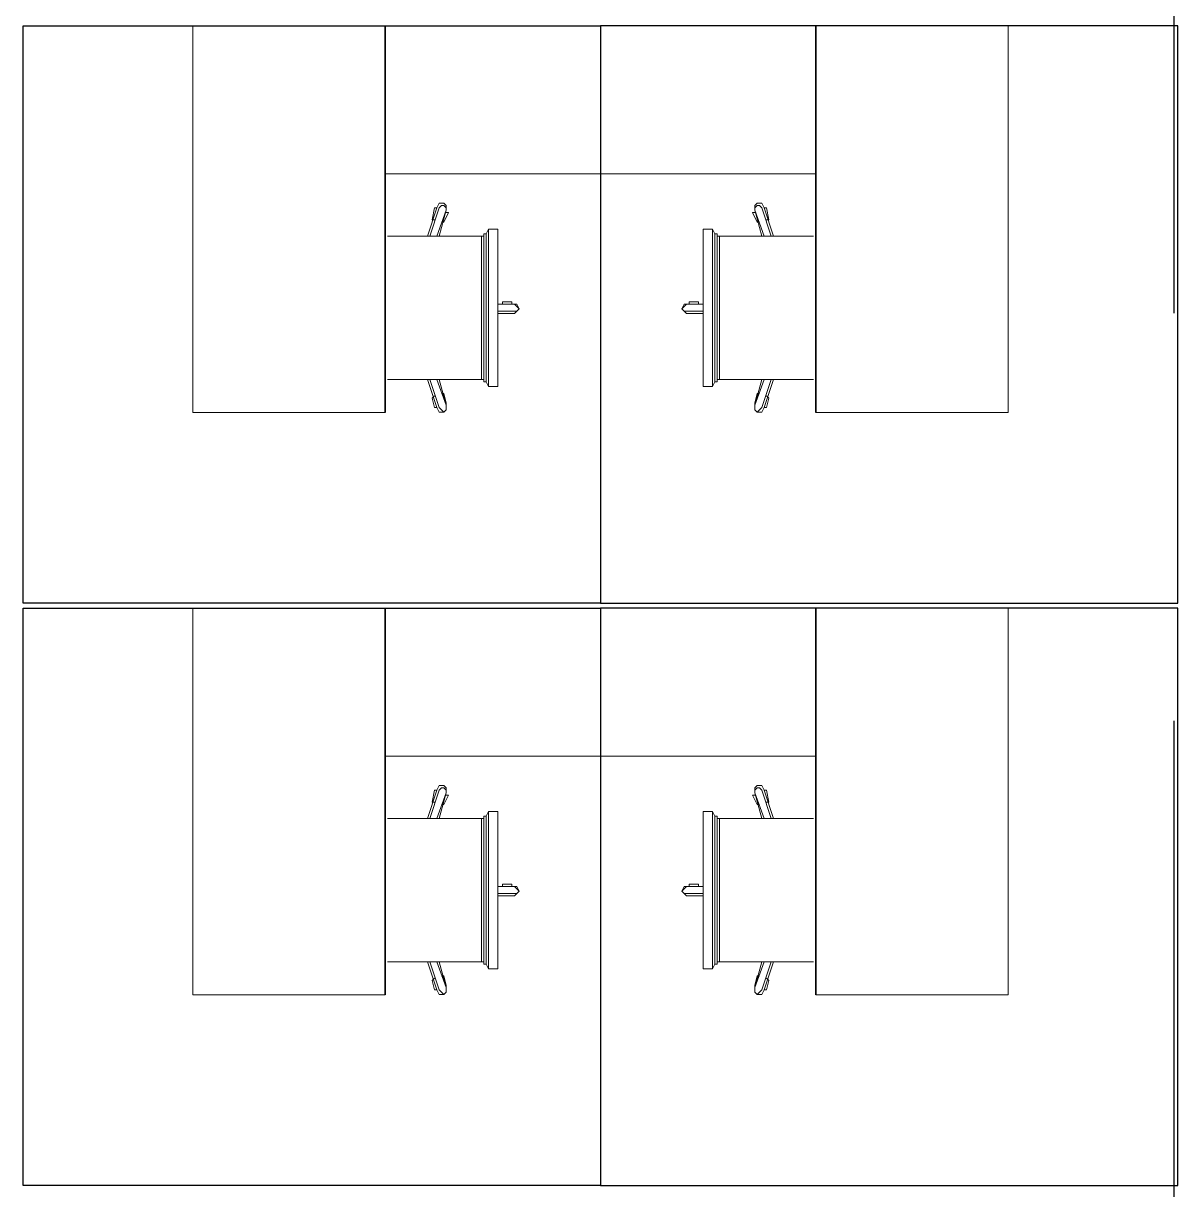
# Model space of a CAD drawing. Header units: millimetres. Extents: x 2148 to 2681, y 758 to 986.
# Drawn here: x 2601.71 to 2603.51, y 943.202 to 945.02 of the extents above; entities that cross this region are included whole.
import ezdxf

# ---------------------------------------------------------------- set-up
doc = ezdxf.new("R2010")
doc.units = ezdxf.units.MM
doc.linetypes.add('CENTER2', pattern=[28.575, 19.05, -3.175, 3.175, -3.175])
for name, color, linetype in [('at_Entity', 7, 'Continuous'), ('D', 1, 'Continuous'), ('S_GRID LINES', 252, 'Continuous')]:
    doc.layers.add(name, color=color, linetype=linetype)

msp = doc.modelspace()

# ---------------------------------------------------------------- linework, layer by layer
at = {"layer": 'at_Entity', "color": 0, "lineweight": 15}
for p, q in [((2601.9743082, 945.015824, 0), (2602.6100848, 945.015824, 0)), ((2601.9743082, 944.4131053, 0), (2601.9743082, 945.015824, 0)), ((2601.9743082, 945.015824, 0), (2602.6100848, 945.015824, 0)), ((2601.9743082, 944.4131053, 0), (2601.9743082, 945.015824, 0)), ((2602.6100848, 944.7852445, 0), (2602.6100848, 945.015824, 0)), ((2603.2458615, 945.015824, 0), (2602.6100848, 945.015824, 0)), ((2602.6100848, 944.7852445, 0), (2602.6100848, 945.015824, 0)), ((2602.6100848, 944.7852445, 0), (2602.6100848, 945.015824, 0)), ((2603.2458615, 945.015824, 0), (2602.6100848, 945.015824, 0)), ((2602.6100848, 944.7852445, 0), (2602.6100848, 945.015824, 0)), ((2603.2458615, 944.4131053, 0), (2603.2458615, 945.015824, 0)), ((2603.2458615, 944.4131053, 0), (2603.2458615, 945.015824, 0)), ((2602.2744272, 944.7852445, 0), (2602.6100848, 944.7852445, 0)), ((2602.2744272, 944.7852445, 0), (2602.6100848, 944.7852445, 0)), ((2602.9457424, 944.7852445, 0), (2602.6100848, 944.7852445, 0)), ((2602.9457424, 944.7852445, 0), (2602.6100848, 944.7852445, 0)), ((2602.3403075, 944.6880346, 0), (2602.3549475, 944.731954, 0)), ((2602.3403075, 944.6880346, 0), (2602.3549475, 944.731954, 0)), ((2602.3586074, 944.731954, 0), (2602.3439674, 944.6880346, 0)), ((2602.3586074, 944.731954, 0), (2602.3439674, 944.6880346, 0)), ((2602.3476272, 944.7136542, 0), (2602.3512871, 944.731954, 0)), ((2602.3476272, 944.7136542, 0), (2602.3512871, 944.731954, 0)), ((2602.3512871, 944.731954, 0), (2602.3549475, 944.731954, 0)), ((2602.3512871, 944.731954, 0), (2602.3549475, 944.731954, 0)), ((2602.3549475, 944.731954, 0), (2602.3586074, 944.7392743, 0)), ((2602.3549475, 944.731954, 0), (2602.3586074, 944.7392743, 0)), ((2602.3586074, 944.7392743, 0), (2602.3659271, 944.7392743, 0)), ((2602.3586074, 944.7392743, 0), (2602.3659271, 944.7392743, 0)), ((2602.3622672, 944.7356145, 0), (2602.3586074, 944.731954, 0)), ((2602.3622672, 944.7356145, 0), (2602.3586074, 944.731954, 0)), ((2602.3659271, 944.7356145, 0), (2602.3622672, 944.7356145, 0)), ((2602.3659271, 944.7356145, 0), (2602.3622672, 944.7356145, 0)), ((2602.3659271, 944.7392743, 0), (2602.3695875, 944.7356145, 0)), ((2602.3659271, 944.7392743, 0), (2602.3695875, 944.7356145, 0)), ((2602.3695875, 944.731954, 0), (2602.3659271, 944.7356145, 0)), ((2602.3695875, 944.731954, 0), (2602.3659271, 944.7356145, 0)), ((2602.3695875, 944.7356145, 0), (2602.3695875, 944.7282942, 0)), ((2602.3695875, 944.7356145, 0), (2602.3695875, 944.7282942, 0)), ((2602.3695875, 944.7282942, 0), (2602.3695875, 944.731954, 0)), ((2602.3695875, 944.7282942, 0), (2602.3695875, 944.731954, 0)), ((2602.8542426, 944.7392743, 0), (2602.8505822, 944.7356145, 0)), ((2602.8542426, 944.7392743, 0), (2602.8505822, 944.7356145, 0)), ((2602.8505822, 944.7356145, 0), (2602.8505822, 944.7282942, 0)), ((2602.8505822, 944.731954, 0), (2602.8542426, 944.7356145, 0)), ((2602.8505822, 944.7356145, 0), (2602.8505822, 944.7282942, 0)), ((2602.8505822, 944.731954, 0), (2602.8542426, 944.7356145, 0)), ((2602.8505822, 944.7282942, 0), (2602.8505822, 944.731954, 0)), ((2602.8505822, 944.7282942, 0), (2602.8505822, 944.731954, 0)), ((2602.8615623, 944.7392743, 0), (2602.8542426, 944.7392743, 0)), ((2602.8615623, 944.7392743, 0), (2602.8542426, 944.7392743, 0)), ((2602.8542426, 944.7356145, 0), (2602.8579025, 944.7356145, 0)), ((2602.8542426, 944.7356145, 0), (2602.8579025, 944.7356145, 0)), ((2602.8579025, 944.7356145, 0), (2602.8615623, 944.731954, 0)), ((2602.8579025, 944.7356145, 0), (2602.8615623, 944.731954, 0)), ((2602.8652221, 944.731954, 0), (2602.8615623, 944.7392743, 0)), ((2602.8652221, 944.731954, 0), (2602.8615623, 944.7392743, 0)), ((2602.8615623, 944.731954, 0), (2602.8762023, 944.6880346, 0)), ((2602.8615623, 944.731954, 0), (2602.8762023, 944.6880346, 0)), ((2602.8798621, 944.6880346, 0), (2602.8652221, 944.731954, 0)), ((2602.8688826, 944.731954, 0), (2602.8652221, 944.731954, 0)), ((2602.8798621, 944.6880346, 0), (2602.8652221, 944.731954, 0)), ((2602.8688826, 944.731954, 0), (2602.8652221, 944.731954, 0)), ((2602.8725425, 944.7136542, 0), (2602.8688826, 944.731954, 0)), ((2602.8725425, 944.7136542, 0), (2602.8688826, 944.731954, 0)), ((2602.3512871, 944.7136542, 0), (2602.3476272, 944.7136542, 0)), ((2602.3512871, 944.7136542, 0), (2602.3476272, 944.7136542, 0)), ((2602.3549475, 944.6880346, 0), (2602.3695875, 944.7282942, 0)), ((2602.3549475, 944.6880346, 0), (2602.3695875, 944.7282942, 0)), ((2602.3695875, 944.7282942, 0), (2602.3586074, 944.6880346, 0)), ((2602.3695875, 944.7282942, 0), (2602.3586074, 944.6880346, 0)), ((2602.3732474, 944.7246343, 0), (2602.3659271, 944.7099943, 0)), ((2602.3732474, 944.7246343, 0), (2602.3659271, 944.7099943, 0)), ((2602.3695875, 944.7246343, 0), (2602.3732474, 944.7246343, 0)), ((2602.3695875, 944.7246343, 0), (2602.3732474, 944.7246343, 0)), ((2602.8505822, 944.7246343, 0), (2602.8469223, 944.7246343, 0)), ((2602.8469223, 944.7246343, 0), (2602.8542426, 944.7099943, 0)), ((2602.8505822, 944.7246343, 0), (2602.8469223, 944.7246343, 0)), ((2602.8469223, 944.7246343, 0), (2602.8542426, 944.7099943, 0)), ((2602.8652221, 944.6880346, 0), (2602.8505822, 944.7282942, 0)), ((2602.8505822, 944.7282942, 0), (2602.8615623, 944.6880346, 0)), ((2602.8652221, 944.6880346, 0), (2602.8505822, 944.7282942, 0)), ((2602.8505822, 944.7282942, 0), (2602.8615623, 944.6880346, 0)), ((2602.8688826, 944.7136542, 0), (2602.8725425, 944.7136542, 0)), ((2602.8688826, 944.7136542, 0), (2602.8725425, 944.7136542, 0)), ((2602.3659271, 944.7099943, 0), (2602.3622672, 944.7099943, 0)), ((2602.3659271, 944.7099943, 0), (2602.3622672, 944.7099943, 0)), ((2602.4318074, 944.6916945, 0), (2602.4354672, 944.6990142, 0)), ((2602.4318074, 944.6916945, 0), (2602.4354672, 944.6990142, 0)), ((2602.4354672, 944.6990142, 0), (2602.4391271, 944.6990142, 0)), ((2602.4354672, 944.4537947, 0), (2602.4354672, 944.6990142, 0)), ((2602.4354672, 944.6990142, 0), (2602.4391271, 944.6990142, 0)), ((2602.4354672, 944.4537947, 0), (2602.4354672, 944.6990142, 0)), ((2602.4391271, 944.6990142, 0), (2602.4427869, 944.6990142, 0)), ((2602.4391271, 944.6990142, 0), (2602.4427869, 944.6990142, 0)), ((2602.4427869, 944.6990142, 0), (2602.4501072, 944.6990142, 0)), ((2602.4427869, 944.6990142, 0), (2602.4501072, 944.6990142, 0)), ((2602.4501072, 944.6990142, 0), (2602.4501072, 944.6916945, 0)), ((2602.4501072, 944.6990142, 0), (2602.4501072, 944.6916945, 0)), ((2602.7773828, 944.6990142, 0), (2602.7700625, 944.6990142, 0)), ((2602.7700625, 944.6990142, 0), (2602.7700625, 944.6916945, 0)), ((2602.7773828, 944.6990142, 0), (2602.7700625, 944.6990142, 0)), ((2602.7700625, 944.6990142, 0), (2602.7700625, 944.6916945, 0)), ((2602.7810426, 944.6990142, 0), (2602.7773828, 944.6990142, 0)), ((2602.7810426, 944.6990142, 0), (2602.7773828, 944.6990142, 0)), ((2602.7847025, 944.6990142, 0), (2602.7810426, 944.6990142, 0)), ((2602.7847025, 944.6990142, 0), (2602.7810426, 944.6990142, 0)), ((2602.7883623, 944.6916945, 0), (2602.7847025, 944.6990142, 0)), ((2602.7847025, 944.4537947, 0), (2602.7847025, 944.6990142, 0)), ((2602.7883623, 944.6916945, 0), (2602.7847025, 944.6990142, 0)), ((2602.7847025, 944.4537947, 0), (2602.7847025, 944.6990142, 0)), ((2602.8542426, 944.7099943, 0), (2602.8579025, 944.7099943, 0)), ((2602.8542426, 944.7099943, 0), (2602.8579025, 944.7099943, 0)), ((2602.2780877, 944.6880346, 0), (2602.4244871, 944.6880346, 0)), ((2602.2780877, 944.6880346, 0), (2602.4244871, 944.6880346, 0)), ((2602.4244871, 944.4647748, 0), (2602.4244871, 944.6880346, 0)), ((2602.4244871, 944.6880346, 0), (2602.4281475, 944.6880346, 0)), ((2602.4244871, 944.4647748, 0), (2602.4244871, 944.6880346, 0)), ((2602.4244871, 944.6880346, 0), (2602.4281475, 944.6880346, 0)), ((2602.4281475, 944.461115, 0), (2602.4281475, 944.6916945, 0)), ((2602.4281475, 944.6916945, 0), (2602.4318074, 944.6916945, 0)), ((2602.4281475, 944.461115, 0), (2602.4281475, 944.6916945, 0)), ((2602.4281475, 944.6916945, 0), (2602.4318074, 944.6916945, 0)), ((2602.4281475, 944.6880346, 0), (2602.4281475, 944.6843742, 0)), ((2602.4281475, 944.6880346, 0), (2602.4281475, 944.6843742, 0)), ((2602.4318074, 944.461115, 0), (2602.4318074, 944.6916945, 0)), ((2602.4318074, 944.461115, 0), (2602.4318074, 944.6916945, 0)), ((2602.4501072, 944.6916945, 0), (2602.4501072, 944.461115, 0)), ((2602.4501072, 944.6916945, 0), (2602.4501072, 944.461115, 0)), ((2602.7700625, 944.6916945, 0), (2602.7700625, 944.461115, 0)), ((2602.7700625, 944.6916945, 0), (2602.7700625, 944.461115, 0)), ((2602.7883623, 944.461115, 0), (2602.7883623, 944.6916945, 0)), ((2602.7920222, 944.6916945, 0), (2602.7883623, 944.6916945, 0)), ((2602.7883623, 944.461115, 0), (2602.7883623, 944.6916945, 0)), ((2602.7920222, 944.6916945, 0), (2602.7883623, 944.6916945, 0)), ((2602.7920222, 944.461115, 0), (2602.7920222, 944.6916945, 0)), ((2602.7920222, 944.461115, 0), (2602.7920222, 944.6916945, 0)), ((2602.7956826, 944.6880346, 0), (2602.7920222, 944.6880346, 0)), ((2602.7920222, 944.6880346, 0), (2602.7920222, 944.6843742, 0)), ((2602.7956826, 944.6880346, 0), (2602.7920222, 944.6880346, 0)), ((2602.7920222, 944.6880346, 0), (2602.7920222, 944.6843742, 0)), ((2602.7956826, 944.4647748, 0), (2602.7956826, 944.6880346, 0)), ((2602.942082, 944.6880346, 0), (2602.7956826, 944.6880346, 0)), ((2602.7956826, 944.4647748, 0), (2602.7956826, 944.6880346, 0)), ((2602.942082, 944.6880346, 0), (2602.7956826, 944.6880346, 0)), ((2602.4574269, 944.5818948, 0), (2602.4574269, 944.5855547, 0)), ((2602.4574269, 944.5855547, 0), (2602.4720669, 944.5855547, 0)), ((2602.4574269, 944.5818948, 0), (2602.4574269, 944.5855547, 0)), ((2602.4574269, 944.5855547, 0), (2602.4720669, 944.5855547, 0)), ((2602.4720669, 944.5855547, 0), (2602.4720669, 944.5818948, 0)), ((2602.4720669, 944.5855547, 0), (2602.4720669, 944.5818948, 0)), ((2602.7627428, 944.5855547, 0), (2602.7481028, 944.5855547, 0)), ((2602.7481028, 944.5855547, 0), (2602.7481028, 944.5818948, 0)), ((2602.7627428, 944.5855547, 0), (2602.7481028, 944.5855547, 0)), ((2602.7481028, 944.5855547, 0), (2602.7481028, 944.5818948, 0)), ((2602.7627428, 944.5818948, 0), (2602.7627428, 944.5855547, 0)), ((2602.7627428, 944.5818948, 0), (2602.7627428, 944.5855547, 0)), ((2602.4501072, 944.5818948, 0), (2602.4757274, 944.5818948, 0)), ((2602.4757274, 944.5818948, 0), (2602.4501072, 944.5818948, 0)), ((2602.4501072, 944.5818948, 0), (2602.4757274, 944.5818948, 0)), ((2602.4757274, 944.5818948, 0), (2602.4501072, 944.5818948, 0)), ((2602.4757274, 944.5709147, 0), (2602.4501072, 944.5709147, 0)), ((2602.4757274, 944.5709147, 0), (2602.4501072, 944.5709147, 0)), ((2602.4757274, 944.5672548, 0), (2602.4501072, 944.5672548, 0)), ((2602.4757274, 944.5672548, 0), (2602.4501072, 944.5672548, 0)), ((2602.4720669, 944.5672548, 0), (2602.4574269, 944.5672548, 0)), ((2602.4720669, 944.5672548, 0), (2602.4574269, 944.5672548, 0)), ((2602.4793872, 944.5782344, 0), (2602.4757274, 944.5818948, 0)), ((2602.4757274, 944.5818948, 0), (2602.4793872, 944.5818948, 0)), ((2602.4793872, 944.5782344, 0), (2602.4757274, 944.5818948, 0)), ((2602.4757274, 944.5818948, 0), (2602.4793872, 944.5818948, 0)), ((2602.4757274, 944.5709147, 0), (2602.4793872, 944.5709147, 0)), ((2602.4793872, 944.5709147, 0), (2602.4757274, 944.5672548, 0)), ((2602.4757274, 944.5709147, 0), (2602.4793872, 944.5709147, 0)), ((2602.4793872, 944.5709147, 0), (2602.4757274, 944.5672548, 0)), ((2602.4793872, 944.5818948, 0), (2602.4830471, 944.5745745, 0)), ((2602.4793872, 944.5818948, 0), (2602.4830471, 944.5745745, 0)), ((2602.4830471, 944.5745745, 0), (2602.4793872, 944.5782344, 0)), ((2602.4830471, 944.5745745, 0), (2602.4793872, 944.5782344, 0)), ((2602.4793872, 944.5709147, 0), (2602.4830471, 944.5745745, 0)), ((2602.4830471, 944.5745745, 0), (2602.4793872, 944.5709147, 0)), ((2602.4793872, 944.5709147, 0), (2602.4830471, 944.5745745, 0)), ((2602.4830471, 944.5745745, 0), (2602.4793872, 944.5709147, 0)), ((2602.7407825, 944.5818948, 0), (2602.7371226, 944.5745745, 0)), ((2602.7407825, 944.5818948, 0), (2602.7371226, 944.5745745, 0)), ((2602.7371226, 944.5745745, 0), (2602.7407825, 944.5782344, 0)), ((2602.7371226, 944.5745745, 0), (2602.7407825, 944.5782344, 0)), ((2602.7407825, 944.5709147, 0), (2602.7371226, 944.5745745, 0)), ((2602.7371226, 944.5745745, 0), (2602.7407825, 944.5709147, 0)), ((2602.7407825, 944.5709147, 0), (2602.7371226, 944.5745745, 0)), ((2602.7371226, 944.5745745, 0), (2602.7407825, 944.5709147, 0)), ((2602.7407825, 944.5782344, 0), (2602.7444423, 944.5818948, 0)), ((2602.7444423, 944.5818948, 0), (2602.7407825, 944.5818948, 0)), ((2602.7407825, 944.5782344, 0), (2602.7444423, 944.5818948, 0)), ((2602.7444423, 944.5818948, 0), (2602.7407825, 944.5818948, 0)), ((2602.7444423, 944.5709147, 0), (2602.7407825, 944.5709147, 0)), ((2602.7407825, 944.5709147, 0), (2602.7444423, 944.5672548, 0)), ((2602.7444423, 944.5709147, 0), (2602.7407825, 944.5709147, 0)), ((2602.7407825, 944.5709147, 0), (2602.7444423, 944.5672548, 0)), ((2602.7700625, 944.5818948, 0), (2602.7444423, 944.5818948, 0)), ((2602.7444423, 944.5818948, 0), (2602.7700625, 944.5818948, 0)), ((2602.7700625, 944.5818948, 0), (2602.7444423, 944.5818948, 0)), ((2602.7444423, 944.5818948, 0), (2602.7700625, 944.5818948, 0)), ((2602.7444423, 944.5709147, 0), (2602.7700625, 944.5709147, 0)), ((2602.7444423, 944.5709147, 0), (2602.7700625, 944.5709147, 0)), ((2602.7444423, 944.5672548, 0), (2602.7700625, 944.5672548, 0)), ((2602.7444423, 944.5672548, 0), (2602.7700625, 944.5672548, 0)), ((2602.7481028, 944.5672548, 0), (2602.7627428, 944.5672548, 0)), ((2602.7481028, 944.5672548, 0), (2602.7627428, 944.5672548, 0)), ((2602.4244871, 944.4647748, 0), (2602.2780877, 944.4647748, 0)), ((2602.4244871, 944.4647748, 0), (2602.2780877, 944.4647748, 0)), ((2602.3549475, 944.4208548, 0), (2602.3403075, 944.4647748, 0)), ((2602.3549475, 944.4208548, 0), (2602.3403075, 944.4647748, 0)), ((2602.3586074, 944.4208548, 0), (2602.3439674, 944.4647748, 0)), ((2602.3586074, 944.4208548, 0), (2602.3439674, 944.4647748, 0)), ((2602.3549475, 944.4647748, 0), (2602.3695875, 944.4245147, 0)), ((2602.3549475, 944.4647748, 0), (2602.3695875, 944.4245147, 0)), ((2602.3695875, 944.4245147, 0), (2602.3586074, 944.4647748, 0)), ((2602.3695875, 944.4245147, 0), (2602.3586074, 944.4647748, 0)), ((2602.4281475, 944.4647748, 0), (2602.4244871, 944.4647748, 0)), ((2602.4281475, 944.4647748, 0), (2602.4244871, 944.4647748, 0)), ((2602.4281475, 944.4684347, 0), (2602.4281475, 944.4647748, 0)), ((2602.4281475, 944.4684347, 0), (2602.4281475, 944.4647748, 0)), ((2602.4318074, 944.461115, 0), (2602.4281475, 944.461115, 0)), ((2602.4318074, 944.461115, 0), (2602.4281475, 944.461115, 0)), ((2602.4354672, 944.4537947, 0), (2602.4318074, 944.461115, 0)), ((2602.4354672, 944.4537947, 0), (2602.4318074, 944.461115, 0)), ((2602.4501072, 944.461115, 0), (2602.4501072, 944.4537947, 0)), ((2602.4501072, 944.461115, 0), (2602.4501072, 944.4537947, 0)), ((2602.7700625, 944.461115, 0), (2602.7700625, 944.4537947, 0)), ((2602.7700625, 944.461115, 0), (2602.7700625, 944.4537947, 0)), ((2602.7847025, 944.4537947, 0), (2602.7883623, 944.461115, 0)), ((2602.7847025, 944.4537947, 0), (2602.7883623, 944.461115, 0)), ((2602.7883623, 944.461115, 0), (2602.7920222, 944.461115, 0)), ((2602.7883623, 944.461115, 0), (2602.7920222, 944.461115, 0)), ((2602.7920222, 944.4684347, 0), (2602.7920222, 944.4647748, 0)), ((2602.7920222, 944.4684347, 0), (2602.7920222, 944.4647748, 0)), ((2602.7920222, 944.4647748, 0), (2602.7956826, 944.4647748, 0)), ((2602.7920222, 944.4647748, 0), (2602.7956826, 944.4647748, 0)), ((2602.7956826, 944.4647748, 0), (2602.942082, 944.4647748, 0)), ((2602.7956826, 944.4647748, 0), (2602.942082, 944.4647748, 0)), ((2602.8652221, 944.4647748, 0), (2602.8505822, 944.4245147, 0)), ((2602.8505822, 944.4245147, 0), (2602.8615623, 944.4647748, 0)), ((2602.8652221, 944.4647748, 0), (2602.8505822, 944.4245147, 0)), ((2602.8505822, 944.4245147, 0), (2602.8615623, 944.4647748, 0)), ((2602.8615623, 944.4208548, 0), (2602.8762023, 944.4647748, 0)), ((2602.8615623, 944.4208548, 0), (2602.8762023, 944.4647748, 0)), ((2602.8652221, 944.4208548, 0), (2602.8798621, 944.4647748, 0)), ((2602.8652221, 944.4208548, 0), (2602.8798621, 944.4647748, 0)), ((2602.3476272, 944.4354948, 0), (2602.3512871, 944.4391547, 0)), ((2602.3476272, 944.4354948, 0), (2602.3512871, 944.4391547, 0)), ((2602.3622672, 944.4428145, 0), (2602.3659271, 944.4428145, 0)), ((2602.3622672, 944.4428145, 0), (2602.3659271, 944.4428145, 0)), ((2602.3659271, 944.4428145, 0), (2602.3695875, 944.4281745, 0)), ((2602.3659271, 944.4428145, 0), (2602.3695875, 944.4281745, 0)), ((2602.4391271, 944.4537947, 0), (2602.4354672, 944.4537947, 0)), ((2602.4391271, 944.4537947, 0), (2602.4354672, 944.4537947, 0)), ((2602.4391271, 944.4537947, 0), (2602.4427869, 944.4537947, 0)), ((2602.4391271, 944.4537947, 0), (2602.4427869, 944.4537947, 0)), ((2602.4501072, 944.4537947, 0), (2602.4427869, 944.4537947, 0)), ((2602.4501072, 944.4537947, 0), (2602.4427869, 944.4537947, 0)), ((2602.7700625, 944.4537947, 0), (2602.7773828, 944.4537947, 0)), ((2602.7700625, 944.4537947, 0), (2602.7773828, 944.4537947, 0)), ((2602.7810426, 944.4537947, 0), (2602.7773828, 944.4537947, 0)), ((2602.7810426, 944.4537947, 0), (2602.7773828, 944.4537947, 0)), ((2602.7810426, 944.4537947, 0), (2602.7847025, 944.4537947, 0)), ((2602.7810426, 944.4537947, 0), (2602.7847025, 944.4537947, 0)), ((2602.8542426, 944.4428145, 0), (2602.8505822, 944.4281745, 0)), ((2602.8542426, 944.4428145, 0), (2602.8505822, 944.4281745, 0)), ((2602.8579025, 944.4428145, 0), (2602.8542426, 944.4428145, 0)), ((2602.8579025, 944.4428145, 0), (2602.8542426, 944.4428145, 0)), ((2602.8725425, 944.4354948, 0), (2602.8688826, 944.4391547, 0)), ((2602.8725425, 944.4354948, 0), (2602.8688826, 944.4391547, 0)), ((2602.3512871, 944.4208548, 0), (2602.3476272, 944.4354948, 0)), ((2602.3512871, 944.4208548, 0), (2602.3476272, 944.4354948, 0)), ((2602.3549475, 944.4208548, 0), (2602.3512871, 944.4208548, 0)), ((2602.3549475, 944.4208548, 0), (2602.3512871, 944.4208548, 0)), ((2602.3586074, 944.4135352, 0), (2602.3549475, 944.4208548, 0)), ((2602.3586074, 944.4135352, 0), (2602.3549475, 944.4208548, 0)), ((2602.3622672, 944.417195, 0), (2602.3586074, 944.4208548, 0)), ((2602.3622672, 944.417195, 0), (2602.3586074, 944.4208548, 0)), ((2602.3695875, 944.4281745, 0), (2602.3695875, 944.4245147, 0)), ((2602.3695875, 944.4281745, 0), (2602.3695875, 944.4245147, 0)), ((2602.3695875, 944.4245147, 0), (2602.3695875, 944.417195, 0)), ((2602.3695875, 944.4245147, 0), (2602.3695875, 944.417195, 0)), ((2602.3695875, 944.4208548, 0), (2602.3695875, 944.417195, 0)), ((2602.3695875, 944.4208548, 0), (2602.3695875, 944.417195, 0)), ((2602.8505822, 944.4281745, 0), (2602.8505822, 944.4245147, 0)), ((2602.8505822, 944.4281745, 0), (2602.8505822, 944.4245147, 0)), ((2602.8505822, 944.4245147, 0), (2602.8505822, 944.417195, 0)), ((2602.8505822, 944.4245147, 0), (2602.8505822, 944.417195, 0)), ((2602.8505822, 944.4208548, 0), (2602.8505822, 944.417195, 0)), ((2602.8505822, 944.4208548, 0), (2602.8505822, 944.417195, 0)), ((2602.8579025, 944.417195, 0), (2602.8615623, 944.4208548, 0)), ((2602.8579025, 944.417195, 0), (2602.8615623, 944.4208548, 0)), ((2602.8615623, 944.4135352, 0), (2602.8652221, 944.4208548, 0)), ((2602.8615623, 944.4135352, 0), (2602.8652221, 944.4208548, 0)), ((2602.8652221, 944.4208548, 0), (2602.8688826, 944.4208548, 0)), ((2602.8652221, 944.4208548, 0), (2602.8688826, 944.4208548, 0)), ((2602.8688826, 944.4208548, 0), (2602.8725425, 944.4354948, 0)), ((2602.8688826, 944.4208548, 0), (2602.8725425, 944.4354948, 0)), ((2601.9743082, 944.4131053, 0), (2602.2744272, 944.4131053, 0)), ((2601.9743082, 944.4131053, 0), (2602.2744272, 944.4131053, 0)), ((2602.3659271, 944.4135352, 0), (2602.3586074, 944.4135352, 0)), ((2602.3659271, 944.4135352, 0), (2602.3586074, 944.4135352, 0)), ((2602.3659271, 944.4135352, 0), (2602.3622672, 944.417195, 0)), ((2602.3659271, 944.4135352, 0), (2602.3622672, 944.417195, 0)), ((2602.3695875, 944.417195, 0), (2602.3659271, 944.4135352, 0)), ((2602.3695875, 944.417195, 0), (2602.3659271, 944.4135352, 0)), ((2602.3695875, 944.417195, 0), (2602.3659271, 944.4135352, 0)), ((2602.3695875, 944.417195, 0), (2602.3659271, 944.4135352, 0)), ((2602.8505822, 944.417195, 0), (2602.8542426, 944.4135352, 0)), ((2602.8505822, 944.417195, 0), (2602.8542426, 944.4135352, 0)), ((2602.8505822, 944.417195, 0), (2602.8542426, 944.4135352, 0)), ((2602.8505822, 944.417195, 0), (2602.8542426, 944.4135352, 0)), ((2602.8542426, 944.4135352, 0), (2602.8579025, 944.417195, 0)), ((2602.8542426, 944.4135352, 0), (2602.8579025, 944.417195, 0)), ((2602.8542426, 944.4135352, 0), (2602.8615623, 944.4135352, 0)), ((2602.8542426, 944.4135352, 0), (2602.8615623, 944.4135352, 0)), ((2603.2458615, 944.4131053, 0), (2602.9457424, 944.4131053, 0)), ((2603.2458615, 944.4131053, 0), (2602.9457424, 944.4131053, 0)), ((2601.9743082, 944.1080923, 0), (2602.6100848, 944.1080923, 0)), ((2601.9743082, 943.5053737, 0), (2601.9743082, 944.1080923, 0)), ((2601.9743082, 944.1080923, 0), (2602.6100848, 944.1080923, 0)), ((2601.9743082, 943.5053737, 0), (2601.9743082, 944.1080923, 0)), ((2602.6100848, 943.8775128, 0), (2602.6100848, 944.1080923, 0)), ((2603.2458615, 944.1080923, 0), (2602.6100848, 944.1080923, 0)), ((2602.6100848, 943.8775128, 0), (2602.6100848, 944.1080923, 0)), ((2602.6100848, 943.8775128, 0), (2602.6100848, 944.1080923, 0)), ((2603.2458615, 944.1080923, 0), (2602.6100848, 944.1080923, 0)), ((2602.6100848, 943.8775128, 0), (2602.6100848, 944.1080923, 0)), ((2603.2458615, 943.5053737, 0), (2603.2458615, 944.1080923, 0)), ((2603.2458615, 943.5053737, 0), (2603.2458615, 944.1080923, 0)), ((2602.2744272, 943.8775128, 0), (2602.6100848, 943.8775128, 0)), ((2602.2744272, 943.8775128, 0), (2602.6100848, 943.8775128, 0)), ((2602.9457424, 943.8775128, 0), (2602.6100848, 943.8775128, 0)), ((2602.9457424, 943.8775128, 0), (2602.6100848, 943.8775128, 0)), ((2602.3403075, 943.780303, 0), (2602.3549475, 943.8242223, 0)), ((2602.3403075, 943.780303, 0), (2602.3549475, 943.8242223, 0)), ((2602.3586074, 943.8242223, 0), (2602.3439674, 943.780303, 0)), ((2602.3586074, 943.8242223, 0), (2602.3439674, 943.780303, 0)), ((2602.3476272, 943.8059225, 0), (2602.3512871, 943.8242223, 0)), ((2602.3476272, 943.8059225, 0), (2602.3512871, 943.8242223, 0)), ((2602.3512871, 943.8242223, 0), (2602.3549475, 943.8242223, 0)), ((2602.3512871, 943.8242223, 0), (2602.3549475, 943.8242223, 0)), ((2602.3549475, 943.8242223, 0), (2602.3586074, 943.8315426, 0)), ((2602.3549475, 943.8242223, 0), (2602.3586074, 943.8315426, 0)), ((2602.3549475, 943.780303, 0), (2602.3695875, 943.8205625, 0)), ((2602.3549475, 943.780303, 0), (2602.3695875, 943.8205625, 0)), ((2602.3586074, 943.8315426, 0), (2602.3659271, 943.8315426, 0)), ((2602.3586074, 943.8315426, 0), (2602.3659271, 943.8315426, 0)), ((2602.3622672, 943.8278828, 0), (2602.3586074, 943.8242223, 0)), ((2602.3622672, 943.8278828, 0), (2602.3586074, 943.8242223, 0)), ((2602.3695875, 943.8205625, 0), (2602.3586074, 943.780303, 0)), ((2602.3695875, 943.8205625, 0), (2602.3586074, 943.780303, 0)), ((2602.3659271, 943.8278828, 0), (2602.3622672, 943.8278828, 0)), ((2602.3659271, 943.8278828, 0), (2602.3622672, 943.8278828, 0)), ((2602.3659271, 943.8315426, 0), (2602.3695875, 943.8278828, 0)), ((2602.3659271, 943.8315426, 0), (2602.3695875, 943.8278828, 0)), ((2602.3695875, 943.8242223, 0), (2602.3659271, 943.8278828, 0)), ((2602.3695875, 943.8242223, 0), (2602.3659271, 943.8278828, 0)), ((2602.3695875, 943.8278828, 0), (2602.3695875, 943.8205625, 0)), ((2602.3695875, 943.8278828, 0), (2602.3695875, 943.8205625, 0)), ((2602.3695875, 943.8205625, 0), (2602.3695875, 943.8242223, 0)), ((2602.3695875, 943.8205625, 0), (2602.3695875, 943.8242223, 0)), ((2602.8542426, 943.8315426, 0), (2602.8505822, 943.8278828, 0)), ((2602.8542426, 943.8315426, 0), (2602.8505822, 943.8278828, 0)), ((2602.8505822, 943.8278828, 0), (2602.8505822, 943.8205625, 0)), ((2602.8505822, 943.8242223, 0), (2602.8542426, 943.8278828, 0)), ((2602.8505822, 943.8278828, 0), (2602.8505822, 943.8205625, 0)), ((2602.8505822, 943.8242223, 0), (2602.8542426, 943.8278828, 0)), ((2602.8505822, 943.8205625, 0), (2602.8505822, 943.8242223, 0)), ((2602.8505822, 943.8205625, 0), (2602.8505822, 943.8242223, 0)), ((2602.8652221, 943.780303, 0), (2602.8505822, 943.8205625, 0)), ((2602.8505822, 943.8205625, 0), (2602.8615623, 943.780303, 0)), ((2602.8652221, 943.780303, 0), (2602.8505822, 943.8205625, 0)), ((2602.8505822, 943.8205625, 0), (2602.8615623, 943.780303, 0)), ((2602.8615623, 943.8315426, 0), (2602.8542426, 943.8315426, 0)), ((2602.8615623, 943.8315426, 0), (2602.8542426, 943.8315426, 0)), ((2602.8542426, 943.8278828, 0), (2602.8579025, 943.8278828, 0)), ((2602.8542426, 943.8278828, 0), (2602.8579025, 943.8278828, 0)), ((2602.8579025, 943.8278828, 0), (2602.8615623, 943.8242223, 0)), ((2602.8579025, 943.8278828, 0), (2602.8615623, 943.8242223, 0)), ((2602.8652221, 943.8242223, 0), (2602.8615623, 943.8315426, 0)), ((2602.8652221, 943.8242223, 0), (2602.8615623, 943.8315426, 0)), ((2602.8615623, 943.8242223, 0), (2602.8762023, 943.780303, 0)), ((2602.8615623, 943.8242223, 0), (2602.8762023, 943.780303, 0)), ((2602.8798621, 943.780303, 0), (2602.8652221, 943.8242223, 0)), ((2602.8688826, 943.8242223, 0), (2602.8652221, 943.8242223, 0)), ((2602.8798621, 943.780303, 0), (2602.8652221, 943.8242223, 0)), ((2602.8688826, 943.8242223, 0), (2602.8652221, 943.8242223, 0)), ((2602.8725425, 943.8059225, 0), (2602.8688826, 943.8242223, 0)), ((2602.8725425, 943.8059225, 0), (2602.8688826, 943.8242223, 0)), ((2602.3512871, 943.8059225, 0), (2602.3476272, 943.8059225, 0)), ((2602.3512871, 943.8059225, 0), (2602.3476272, 943.8059225, 0)), ((2602.3659271, 943.8022626, 0), (2602.3622672, 943.8022626, 0)), ((2602.3659271, 943.8022626, 0), (2602.3622672, 943.8022626, 0)), ((2602.3732474, 943.8169026, 0), (2602.3659271, 943.8022626, 0)), ((2602.3732474, 943.8169026, 0), (2602.3659271, 943.8022626, 0)), ((2602.3695875, 943.8169026, 0), (2602.3732474, 943.8169026, 0)), ((2602.3695875, 943.8169026, 0), (2602.3732474, 943.8169026, 0)), ((2602.8505822, 943.8169026, 0), (2602.8469223, 943.8169026, 0)), ((2602.8469223, 943.8169026, 0), (2602.8542426, 943.8022626, 0)), ((2602.8505822, 943.8169026, 0), (2602.8469223, 943.8169026, 0)), ((2602.8469223, 943.8169026, 0), (2602.8542426, 943.8022626, 0)), ((2602.8542426, 943.8022626, 0), (2602.8579025, 943.8022626, 0)), ((2602.8542426, 943.8022626, 0), (2602.8579025, 943.8022626, 0)), ((2602.8688826, 943.8059225, 0), (2602.8725425, 943.8059225, 0)), ((2602.8688826, 943.8059225, 0), (2602.8725425, 943.8059225, 0)), ((2602.4281475, 943.5533833, 0), (2602.4281475, 943.7839628, 0)), ((2602.4281475, 943.7839628, 0), (2602.4318074, 943.7839628, 0)), ((2602.4281475, 943.5533833, 0), (2602.4281475, 943.7839628, 0)), ((2602.4281475, 943.7839628, 0), (2602.4318074, 943.7839628, 0)), ((2602.4318074, 943.7839628, 0), (2602.4354672, 943.7912825, 0)), ((2602.4318074, 943.7839628, 0), (2602.4354672, 943.7912825, 0)), ((2602.4318074, 943.5533833, 0), (2602.4318074, 943.7839628, 0)), ((2602.4318074, 943.5533833, 0), (2602.4318074, 943.7839628, 0)), ((2602.4354672, 943.7912825, 0), (2602.4391271, 943.7912825, 0)), ((2602.4354672, 943.546063, 0), (2602.4354672, 943.7912825, 0)), ((2602.4354672, 943.7912825, 0), (2602.4391271, 943.7912825, 0)), ((2602.4354672, 943.546063, 0), (2602.4354672, 943.7912825, 0)), ((2602.4391271, 943.7912825, 0), (2602.4427869, 943.7912825, 0)), ((2602.4391271, 943.7912825, 0), (2602.4427869, 943.7912825, 0)), ((2602.4427869, 943.7912825, 0), (2602.4501072, 943.7912825, 0)), ((2602.4427869, 943.7912825, 0), (2602.4501072, 943.7912825, 0)), ((2602.4501072, 943.7912825, 0), (2602.4501072, 943.7839628, 0)), ((2602.4501072, 943.7912825, 0), (2602.4501072, 943.7839628, 0)), ((2602.4501072, 943.7839628, 0), (2602.4501072, 943.5533833, 0)), ((2602.4501072, 943.7839628, 0), (2602.4501072, 943.5533833, 0)), ((2602.7773828, 943.7912825, 0), (2602.7700625, 943.7912825, 0)), ((2602.7700625, 943.7912825, 0), (2602.7700625, 943.7839628, 0)), ((2602.7773828, 943.7912825, 0), (2602.7700625, 943.7912825, 0)), ((2602.7700625, 943.7912825, 0), (2602.7700625, 943.7839628, 0)), ((2602.7700625, 943.7839628, 0), (2602.7700625, 943.5533833, 0)), ((2602.7700625, 943.7839628, 0), (2602.7700625, 943.5533833, 0)), ((2602.7810426, 943.7912825, 0), (2602.7773828, 943.7912825, 0)), ((2602.7810426, 943.7912825, 0), (2602.7773828, 943.7912825, 0)), ((2602.7847025, 943.7912825, 0), (2602.7810426, 943.7912825, 0)), ((2602.7847025, 943.7912825, 0), (2602.7810426, 943.7912825, 0)), ((2602.7883623, 943.7839628, 0), (2602.7847025, 943.7912825, 0)), ((2602.7847025, 943.546063, 0), (2602.7847025, 943.7912825, 0)), ((2602.7883623, 943.7839628, 0), (2602.7847025, 943.7912825, 0)), ((2602.7847025, 943.546063, 0), (2602.7847025, 943.7912825, 0)), ((2602.7883623, 943.5533833, 0), (2602.7883623, 943.7839628, 0)), ((2602.7920222, 943.7839628, 0), (2602.7883623, 943.7839628, 0)), ((2602.7883623, 943.5533833, 0), (2602.7883623, 943.7839628, 0)), ((2602.7920222, 943.7839628, 0), (2602.7883623, 943.7839628, 0)), ((2602.7920222, 943.5533833, 0), (2602.7920222, 943.7839628, 0)), ((2602.7920222, 943.5533833, 0), (2602.7920222, 943.7839628, 0)), ((2602.2780877, 943.780303, 0), (2602.4244871, 943.780303, 0)), ((2602.2780877, 943.780303, 0), (2602.4244871, 943.780303, 0)), ((2602.4244871, 943.5570432, 0), (2602.4244871, 943.780303, 0)), ((2602.4244871, 943.780303, 0), (2602.4281475, 943.780303, 0)), ((2602.4244871, 943.5570432, 0), (2602.4244871, 943.780303, 0)), ((2602.4244871, 943.780303, 0), (2602.4281475, 943.780303, 0)), ((2602.4281475, 943.780303, 0), (2602.4281475, 943.7766425, 0)), ((2602.4281475, 943.780303, 0), (2602.4281475, 943.7766425, 0)), ((2602.7956826, 943.780303, 0), (2602.7920222, 943.780303, 0)), ((2602.7920222, 943.780303, 0), (2602.7920222, 943.7766425, 0)), ((2602.7956826, 943.780303, 0), (2602.7920222, 943.780303, 0)), ((2602.7920222, 943.780303, 0), (2602.7920222, 943.7766425, 0)), ((2602.7956826, 943.5570432, 0), (2602.7956826, 943.780303, 0)), ((2602.942082, 943.780303, 0), (2602.7956826, 943.780303, 0)), ((2602.7956826, 943.5570432, 0), (2602.7956826, 943.780303, 0)), ((2602.942082, 943.780303, 0), (2602.7956826, 943.780303, 0)), ((2602.4574269, 943.6741631, 0), (2602.4574269, 943.677823, 0)), ((2602.4574269, 943.677823, 0), (2602.4720669, 943.677823, 0)), ((2602.4574269, 943.6741631, 0), (2602.4574269, 943.677823, 0)), ((2602.4574269, 943.677823, 0), (2602.4720669, 943.677823, 0)), ((2602.4720669, 943.677823, 0), (2602.4720669, 943.6741631, 0)), ((2602.4720669, 943.677823, 0), (2602.4720669, 943.6741631, 0)), ((2602.7627428, 943.677823, 0), (2602.7481028, 943.677823, 0)), ((2602.7481028, 943.677823, 0), (2602.7481028, 943.6741631, 0)), ((2602.7627428, 943.677823, 0), (2602.7481028, 943.677823, 0)), ((2602.7481028, 943.677823, 0), (2602.7481028, 943.6741631, 0)), ((2602.7627428, 943.6741631, 0), (2602.7627428, 943.677823, 0)), ((2602.7627428, 943.6741631, 0), (2602.7627428, 943.677823, 0)), ((2602.4501072, 943.6741631, 0), (2602.4757274, 943.6741631, 0)), ((2602.4757274, 943.6741631, 0), (2602.4501072, 943.6741631, 0)), ((2602.4501072, 943.6741631, 0), (2602.4757274, 943.6741631, 0)), ((2602.4757274, 943.6741631, 0), (2602.4501072, 943.6741631, 0)), ((2602.4757274, 943.663183, 0), (2602.4501072, 943.663183, 0)), ((2602.4757274, 943.663183, 0), (2602.4501072, 943.663183, 0)), ((2602.4757274, 943.6595231, 0), (2602.4501072, 943.6595231, 0)), ((2602.4757274, 943.6595231, 0), (2602.4501072, 943.6595231, 0)), ((2602.4720669, 943.6595231, 0), (2602.4574269, 943.6595231, 0)), ((2602.4720669, 943.6595231, 0), (2602.4574269, 943.6595231, 0)), ((2602.4793872, 943.6705027, 0), (2602.4757274, 943.6741631, 0)), ((2602.4757274, 943.6741631, 0), (2602.4793872, 943.6741631, 0)), ((2602.4793872, 943.6705027, 0), (2602.4757274, 943.6741631, 0)), ((2602.4757274, 943.6741631, 0), (2602.4793872, 943.6741631, 0)), ((2602.4757274, 943.663183, 0), (2602.4793872, 943.663183, 0)), ((2602.4793872, 943.663183, 0), (2602.4757274, 943.6595231, 0)), ((2602.4757274, 943.663183, 0), (2602.4793872, 943.663183, 0)), ((2602.4793872, 943.663183, 0), (2602.4757274, 943.6595231, 0)), ((2602.4793872, 943.6741631, 0), (2602.4830471, 943.6668428, 0)), ((2602.4793872, 943.6741631, 0), (2602.4830471, 943.6668428, 0)), ((2602.4830471, 943.6668428, 0), (2602.4793872, 943.6705027, 0)), ((2602.4830471, 943.6668428, 0), (2602.4793872, 943.6705027, 0)), ((2602.4793872, 943.663183, 0), (2602.4830471, 943.6668428, 0)), ((2602.4830471, 943.6668428, 0), (2602.4793872, 943.663183, 0)), ((2602.4793872, 943.663183, 0), (2602.4830471, 943.6668428, 0)), ((2602.4830471, 943.6668428, 0), (2602.4793872, 943.663183, 0)), ((2602.7407825, 943.6741631, 0), (2602.7371226, 943.6668428, 0)), ((2602.7407825, 943.6741631, 0), (2602.7371226, 943.6668428, 0)), ((2602.7371226, 943.6668428, 0), (2602.7407825, 943.6705027, 0)), ((2602.7371226, 943.6668428, 0), (2602.7407825, 943.6705027, 0)), ((2602.7407825, 943.663183, 0), (2602.7371226, 943.6668428, 0)), ((2602.7371226, 943.6668428, 0), (2602.7407825, 943.663183, 0)), ((2602.7407825, 943.663183, 0), (2602.7371226, 943.6668428, 0)), ((2602.7371226, 943.6668428, 0), (2602.7407825, 943.663183, 0)), ((2602.7407825, 943.6705027, 0), (2602.7444423, 943.6741631, 0)), ((2602.7444423, 943.6741631, 0), (2602.7407825, 943.6741631, 0)), ((2602.7407825, 943.6705027, 0), (2602.7444423, 943.6741631, 0)), ((2602.7444423, 943.6741631, 0), (2602.7407825, 943.6741631, 0)), ((2602.7444423, 943.663183, 0), (2602.7407825, 943.663183, 0)), ((2602.7407825, 943.663183, 0), (2602.7444423, 943.6595231, 0)), ((2602.7444423, 943.663183, 0), (2602.7407825, 943.663183, 0)), ((2602.7407825, 943.663183, 0), (2602.7444423, 943.6595231, 0)), ((2602.7700625, 943.6741631, 0), (2602.7444423, 943.6741631, 0)), ((2602.7444423, 943.6741631, 0), (2602.7700625, 943.6741631, 0)), ((2602.7700625, 943.6741631, 0), (2602.7444423, 943.6741631, 0)), ((2602.7444423, 943.6741631, 0), (2602.7700625, 943.6741631, 0)), ((2602.7444423, 943.663183, 0), (2602.7700625, 943.663183, 0)), ((2602.7444423, 943.663183, 0), (2602.7700625, 943.663183, 0)), ((2602.7444423, 943.6595231, 0), (2602.7700625, 943.6595231, 0)), ((2602.7444423, 943.6595231, 0), (2602.7700625, 943.6595231, 0)), ((2602.7481028, 943.6595231, 0), (2602.7627428, 943.6595231, 0)), ((2602.7481028, 943.6595231, 0), (2602.7627428, 943.6595231, 0)), ((2602.4244871, 943.5570432, 0), (2602.2780877, 943.5570432, 0)), ((2602.4244871, 943.5570432, 0), (2602.2780877, 943.5570432, 0)), ((2602.3549475, 943.5131232, 0), (2602.3403075, 943.5570432, 0)), ((2602.3549475, 943.5131232, 0), (2602.3403075, 943.5570432, 0)), ((2602.3586074, 943.5131232, 0), (2602.3439674, 943.5570432, 0)), ((2602.3586074, 943.5131232, 0), (2602.3439674, 943.5570432, 0)), ((2602.3549475, 943.5570432, 0), (2602.3695875, 943.516783, 0)), ((2602.3549475, 943.5570432, 0), (2602.3695875, 943.516783, 0)), ((2602.3695875, 943.516783, 0), (2602.3586074, 943.5570432, 0)), ((2602.3695875, 943.516783, 0), (2602.3586074, 943.5570432, 0)), ((2602.4281475, 943.5570432, 0), (2602.4244871, 943.5570432, 0)), ((2602.4281475, 943.5570432, 0), (2602.4244871, 943.5570432, 0)), ((2602.4281475, 943.560703, 0), (2602.4281475, 943.5570432, 0)), ((2602.4281475, 943.560703, 0), (2602.4281475, 943.5570432, 0)), ((2602.4318074, 943.5533833, 0), (2602.4281475, 943.5533833, 0)), ((2602.4318074, 943.5533833, 0), (2602.4281475, 943.5533833, 0)), ((2602.4354672, 943.546063, 0), (2602.4318074, 943.5533833, 0)), ((2602.4354672, 943.546063, 0), (2602.4318074, 943.5533833, 0)), ((2602.4501072, 943.5533833, 0), (2602.4501072, 943.546063, 0)), ((2602.4501072, 943.5533833, 0), (2602.4501072, 943.546063, 0)), ((2602.7700625, 943.5533833, 0), (2602.7700625, 943.546063, 0)), ((2602.7700625, 943.5533833, 0), (2602.7700625, 943.546063, 0)), ((2602.7847025, 943.546063, 0), (2602.7883623, 943.5533833, 0)), ((2602.7847025, 943.546063, 0), (2602.7883623, 943.5533833, 0)), ((2602.7883623, 943.5533833, 0), (2602.7920222, 943.5533833, 0)), ((2602.7883623, 943.5533833, 0), (2602.7920222, 943.5533833, 0)), ((2602.7920222, 943.560703, 0), (2602.7920222, 943.5570432, 0)), ((2602.7920222, 943.560703, 0), (2602.7920222, 943.5570432, 0)), ((2602.7920222, 943.5570432, 0), (2602.7956826, 943.5570432, 0)), ((2602.7920222, 943.5570432, 0), (2602.7956826, 943.5570432, 0)), ((2602.7956826, 943.5570432, 0), (2602.942082, 943.5570432, 0)), ((2602.7956826, 943.5570432, 0), (2602.942082, 943.5570432, 0)), ((2602.8652221, 943.5570432, 0), (2602.8505822, 943.516783, 0)), ((2602.8505822, 943.516783, 0), (2602.8615623, 943.5570432, 0)), ((2602.8652221, 943.5570432, 0), (2602.8505822, 943.516783, 0)), ((2602.8505822, 943.516783, 0), (2602.8615623, 943.5570432, 0)), ((2602.8615623, 943.5131232, 0), (2602.8762023, 943.5570432, 0)), ((2602.8615623, 943.5131232, 0), (2602.8762023, 943.5570432, 0)), ((2602.8652221, 943.5131232, 0), (2602.8798621, 943.5570432, 0)), ((2602.8652221, 943.5131232, 0), (2602.8798621, 943.5570432, 0)), ((2602.3476272, 943.5277632, 0), (2602.3512871, 943.531423, 0)), ((2602.3476272, 943.5277632, 0), (2602.3512871, 943.531423, 0)), ((2602.3622672, 943.5350828, 0), (2602.3659271, 943.5350828, 0)), ((2602.3622672, 943.5350828, 0), (2602.3659271, 943.5350828, 0)), ((2602.3659271, 943.5350828, 0), (2602.3695875, 943.5204429, 0)), ((2602.3659271, 943.5350828, 0), (2602.3695875, 943.5204429, 0)), ((2602.4391271, 943.546063, 0), (2602.4354672, 943.546063, 0)), ((2602.4391271, 943.546063, 0), (2602.4354672, 943.546063, 0)), ((2602.4391271, 943.546063, 0), (2602.4427869, 943.546063, 0)), ((2602.4391271, 943.546063, 0), (2602.4427869, 943.546063, 0)), ((2602.4501072, 943.546063, 0), (2602.4427869, 943.546063, 0)), ((2602.4501072, 943.546063, 0), (2602.4427869, 943.546063, 0)), ((2602.7700625, 943.546063, 0), (2602.7773828, 943.546063, 0)), ((2602.7700625, 943.546063, 0), (2602.7773828, 943.546063, 0)), ((2602.7810426, 943.546063, 0), (2602.7773828, 943.546063, 0)), ((2602.7810426, 943.546063, 0), (2602.7773828, 943.546063, 0)), ((2602.7810426, 943.546063, 0), (2602.7847025, 943.546063, 0)), ((2602.7810426, 943.546063, 0), (2602.7847025, 943.546063, 0)), ((2602.8542426, 943.5350828, 0), (2602.8505822, 943.5204429, 0)), ((2602.8542426, 943.5350828, 0), (2602.8505822, 943.5204429, 0)), ((2602.8579025, 943.5350828, 0), (2602.8542426, 943.5350828, 0)), ((2602.8579025, 943.5350828, 0), (2602.8542426, 943.5350828, 0)), ((2602.8725425, 943.5277632, 0), (2602.8688826, 943.531423, 0)), ((2602.8725425, 943.5277632, 0), (2602.8688826, 943.531423, 0)), ((2602.3512871, 943.5131232, 0), (2602.3476272, 943.5277632, 0)), ((2602.3512871, 943.5131232, 0), (2602.3476272, 943.5277632, 0)), ((2602.3549475, 943.5131232, 0), (2602.3512871, 943.5131232, 0)), ((2602.3549475, 943.5131232, 0), (2602.3512871, 943.5131232, 0)), ((2602.3586074, 943.5058035, 0), (2602.3549475, 943.5131232, 0)), ((2602.3586074, 943.5058035, 0), (2602.3549475, 943.5131232, 0)), ((2602.3622672, 943.5094633, 0), (2602.3586074, 943.5131232, 0)), ((2602.3622672, 943.5094633, 0), (2602.3586074, 943.5131232, 0)), ((2602.3695875, 943.5204429, 0), (2602.3695875, 943.516783, 0)), ((2602.3695875, 943.5204429, 0), (2602.3695875, 943.516783, 0)), ((2602.3695875, 943.516783, 0), (2602.3695875, 943.5094633, 0)), ((2602.3695875, 943.516783, 0), (2602.3695875, 943.5094633, 0)), ((2602.3695875, 943.5131232, 0), (2602.3695875, 943.5094633, 0)), ((2602.3695875, 943.5131232, 0), (2602.3695875, 943.5094633, 0)), ((2602.8505822, 943.5204429, 0), (2602.8505822, 943.516783, 0)), ((2602.8505822, 943.5204429, 0), (2602.8505822, 943.516783, 0)), ((2602.8505822, 943.516783, 0), (2602.8505822, 943.5094633, 0)), ((2602.8505822, 943.516783, 0), (2602.8505822, 943.5094633, 0)), ((2602.8505822, 943.5131232, 0), (2602.8505822, 943.5094633, 0)), ((2602.8505822, 943.5131232, 0), (2602.8505822, 943.5094633, 0)), ((2602.8579025, 943.5094633, 0), (2602.8615623, 943.5131232, 0)), ((2602.8579025, 943.5094633, 0), (2602.8615623, 943.5131232, 0)), ((2602.8615623, 943.5058035, 0), (2602.8652221, 943.5131232, 0)), ((2602.8615623, 943.5058035, 0), (2602.8652221, 943.5131232, 0)), ((2602.8652221, 943.5131232, 0), (2602.8688826, 943.5131232, 0)), ((2602.8652221, 943.5131232, 0), (2602.8688826, 943.5131232, 0)), ((2602.8688826, 943.5131232, 0), (2602.8725425, 943.5277632, 0)), ((2602.8688826, 943.5131232, 0), (2602.8725425, 943.5277632, 0)), ((2601.9743082, 943.5053737, 0), (2602.2744272, 943.5053737, 0)), ((2601.9743082, 943.5053737, 0), (2602.2744272, 943.5053737, 0)), ((2602.3659271, 943.5058035, 0), (2602.3586074, 943.5058035, 0)), ((2602.3659271, 943.5058035, 0), (2602.3586074, 943.5058035, 0)), ((2602.3659271, 943.5058035, 0), (2602.3622672, 943.5094633, 0)), ((2602.3659271, 943.5058035, 0), (2602.3622672, 943.5094633, 0)), ((2602.3695875, 943.5094633, 0), (2602.3659271, 943.5058035, 0)), ((2602.3695875, 943.5094633, 0), (2602.3659271, 943.5058035, 0)), ((2602.3695875, 943.5094633, 0), (2602.3659271, 943.5058035, 0)), ((2602.3695875, 943.5094633, 0), (2602.3659271, 943.5058035, 0)), ((2602.8505822, 943.5094633, 0), (2602.8542426, 943.5058035, 0)), ((2602.8505822, 943.5094633, 0), (2602.8542426, 943.5058035, 0)), ((2602.8505822, 943.5094633, 0), (2602.8542426, 943.5058035, 0)), ((2602.8505822, 943.5094633, 0), (2602.8542426, 943.5058035, 0)), ((2602.8542426, 943.5058035, 0), (2602.8579025, 943.5094633, 0)), ((2602.8542426, 943.5058035, 0), (2602.8579025, 943.5094633, 0)), ((2602.8542426, 943.5058035, 0), (2602.8615623, 943.5058035, 0)), ((2602.8542426, 943.5058035, 0), (2602.8615623, 943.5058035, 0)), ((2603.2458615, 943.5053737, 0), (2602.9457424, 943.5053737, 0)), ((2603.2458615, 943.5053737, 0), (2602.9457424, 943.5053737, 0))]:
    msp.add_line(p, q, dxfattribs=at)
at = {"layer": 'at_Entity', "color": 0, "lineweight": 35}
for p, q in [((2602.2744272, 944.4131053, 0), (2602.2744272, 945.015824, 0)), ((2602.2744272, 944.4131053, 0), (2602.2744272, 945.015824, 0)), ((2602.9457424, 944.4131053, 0), (2602.9457424, 945.015824, 0)), ((2602.9457424, 944.4131053, 0), (2602.9457424, 945.015824, 0)), ((2602.2744272, 943.5053737, 0), (2602.2744272, 944.1080923, 0)), ((2602.2744272, 943.5053737, 0), (2602.2744272, 944.1080923, 0)), ((2602.9457424, 943.5053737, 0), (2602.9457424, 944.1080923, 0)), ((2602.9457424, 943.5053737, 0), (2602.9457424, 944.1080923, 0))]:
    msp.add_line(p, q, dxfattribs=at)
at = {"layer": 'D', "ltscale": 0.5, "elevation": 0}
for points in [[(2601.7100848, 944.115824), (2601.7100848, 945.015824), (2602.6100848, 945.015824), (2602.6100848, 944.115824)], [(2601.7100848, 944.115824), (2601.7100848, 945.015824), (2602.6100848, 945.015824), (2602.6100848, 944.115824)], [(2603.5100848, 944.115824), (2603.5100848, 945.015824), (2602.6100848, 945.015824), (2602.6100848, 944.115824)], [(2603.5100848, 944.115824), (2603.5100848, 945.015824), (2602.6100848, 945.015824), (2602.6100848, 944.115824)], [(2601.7100848, 943.2080923), (2601.7100848, 944.1080923), (2602.6100848, 944.1080923), (2602.6100848, 943.2080923)], [(2601.7100848, 943.2080923), (2601.7100848, 944.1080923), (2602.6100848, 944.1080923), (2602.6100848, 943.2080923)], [(2603.5100848, 943.2080923), (2603.5100848, 944.1080923), (2602.6100848, 944.1080923), (2602.6100848, 943.2080923)], [(2603.5100848, 943.2080923), (2603.5100848, 944.1080923), (2602.6100848, 944.1080923), (2602.6100848, 943.2080923)]]:
    msp.add_lwpolyline(points, close=True, dxfattribs=at)
at = {"layer": 'S_GRID LINES', "linetype": 'CENTER2', "ltscale": 0.2}
msp.add_line((2603.5043609, 922.9776771, 0), (2603.5043609, 979.8917928, 0), dxfattribs=at)

doc.saveas('drawing.dxf')
